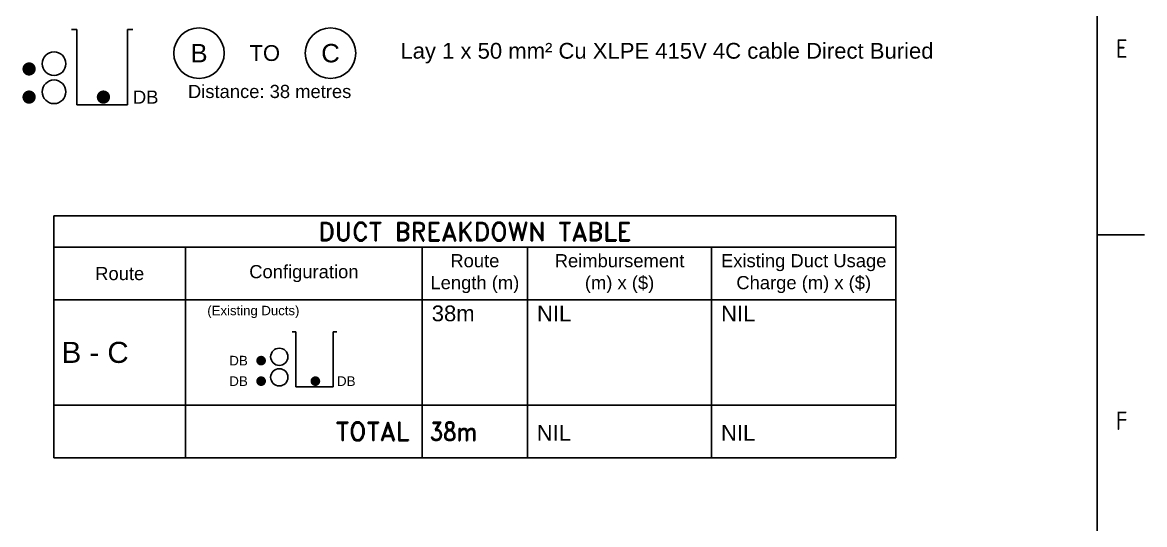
# Paper-space layout 'Sheet 2' of a CAD drawing. Header units: metres, sheet in millimetres. Extents: x -9 to 825, y -5 to 581.
# Drawn here: x 611.3 to 824.6, y 162 to 257.5 of the extents above; entities that cross this region are included whole.
import ezdxf
from ezdxf.enums import TextEntityAlignment as Align

# ---------------------------------------------------------------- set-up
doc = ezdxf.new("R2010")
doc.units = ezdxf.units.M
doc.layers.get('0').update_dxf_attribs({"color": 6})
doc.layers.add('Notes', color=7, linetype='Continuous')
doc.styles.add('ARIAL', font='arial.ttf', dxfattribs={"height": 2})
doc.styles.add('Elec', font='romand__.ttf')
doc.styles.add('iecISOCP', font='isocp.shx')
doc.styles.get("Standard").update_dxf_attribs({"font": 'arial.ttf'})

# ---------------------------------------------------------------- blocks, each defined once
blk = doc.blocks.new('A1_FRAME_TITLE')
at = {"layer": 'Notes', "color": 3, "linetype": 'Continuous'}
blk.add_line((824.37, 5.97), (824.37, 574.39), dxfattribs=at)
at = {"layer": 'Notes', "linetype": 'Continuous'}
blk.add_line((824.35, 219.43), (833.35, 219.43), dxfattribs=at)
blk.add_attdef('DRAFT_NUM', (29.9, 23.29), '', height=2.5, rotation=90)
at = {"layer": 'Notes', "color": 7, "style": 'iecISOCP'}
for s, p in [('E', (827.87, 253.06)), ('F', (827.87, 182.31))]:
    blk.add_text(s, height=3.5, dxfattribs=at).set_placement(p)
at = {"layer": 'Notes', "color": 7, "style": 'iecISOCP', "flags": 8}
blk.add_attdef('VERSION_NO', text='', height=2.5, rotation=90, dxfattribs=at).set_placement((302.04, 43.81), align=Align.MIDDLE_CENTER)
at = {"layer": 'Notes', "color": 7, "style": 'iecISOCP'}
for tag, p in [('CAP_NO', (513.19, 43.46)), ('IE_NUM', (513.05, 37.81)), ('REF_No_1', (335.24, 32.31)), ('REF_1', (362.52, 32.31)), ('GEN_WO', (441.71, 31.76)), ('HV_SWITCH', (513.46, 32.16)), ('REF_No_2', (335.24, 26.31)), ('REF_2', (362.52, 26.31)), ('OH_WO', (441.71, 25.81)), ('UBD_REF', (513.05, 25.83)), ('REF_No_3', (335.24, 20.31)), ('REF_3', (362.52, 20.31)), ('UG_WO', (441.71, 20.05)), ('GIS_MAP_No', (513.05, 20.04)), ('REF_No_4', (335.24, 14.31)), ('REF_4', (362.52, 14.31)), ('SUB_WO', (441.71, 13.81)), ('HV_OP_DIAG', (513.33, 14.2)), ('LGA', (512.95, 7.78))]:
    blk.add_attdef(tag, p, '', height=2.5, dxfattribs=at)
at = {"layer": 'Notes', "style": 'iecISOCP'}
for tag, p in [('T1', (684.37, 39.47)), ('T2', (684.37, 34.35)), ('T3', (684.37, 28.92)), ('T4', (684.37, 23.66)), ('T5', (684.37, 18.23)), ('T6', (684.37, 12.97))]:
    blk.add_attdef(tag, text='', height=3.5, dxfattribs=at).set_placement(p, align=Align.CENTER)
at = {"layer": 'Notes', "color": 7, "style": 'iecISOCP'}
for tag, p in [('scale', (567.76, 33.27)), ('DRAWN', (567.76, 24.93)), ('DATE', (567.76, 16.88)), ('CHD', (567.76, 8.37)), ('DESIGN', (605.62, 9.15))]:
    blk.add_attdef(tag, text='', height=2.5, dxfattribs=at).set_placement(p, align=Align.CENTER)
at = {"layer": 'Notes', "color": 4, "style": 'iecISOCP'}
blk.add_attdef('NUM', text='', height=7, dxfattribs=at).set_placement((792.37, 20.12), align=Align.MIDDLE_CENTER)
at = {"layer": 'Notes', "color": 1, "style": 'iecISOCP'}
blk.add_attdef('REV', text='', height=5, dxfattribs=at).set_placement((820.05, 17.1), align=Align.CENTER)
at = {"layer": 'Notes', "color": 7, "style": 'iecISOCP'}
for tag, p in [('NS', (790.71, 8.12)), ('SHTS', (805.41, 8.12))]:
    blk.add_attdef(tag, text='', height=2.5, dxfattribs=at).set_placement(p, align=Align.MIDDLE)
at = {"layer": 'Notes', "style": 'iecISOCP'}
blk.add_attdef('ExportID', (9.08, 2.39), '', height=2.5, dxfattribs=at)
at = {"layer": 'Notes', "style": 'iecISOCP', "flags": 1}
for tag, p in [('ProjectType', (14.17, -26.8)), ('ProjectNumber', (23.56, -26.82)), ('DrawingNumber', (35.51, -26.8)), ('ProjectDescription', (47.56, -26.83)), ('ExportDate', (60.28, -26.79)), ('ExportUserName', (69.15, -26.8)), ('DesignerCompanyName', (81.48, -26.79)), ('ExportAreaOfInterest', (97.1, -26.81)), ('GIS_SUCCESS', (112, -26.78)), ('CAD_SUCCESS', (121.79, -26.78)), ('DEPOTCODE', (132.11, -26.88)), ('ExportCategories', (140.08, -26.8)), ('Comments', (154.38, -26.88))]:
    blk.add_attdef(tag, p, '', height=1, dxfattribs=at)

psp = doc.layouts.new('Sheet 2')

# ---------------------------------------------------------------- linework, layer by layer
at = {"layer": 'Notes'}
for p, q in [((620.67, 256.12), (621.67, 256.12)), ((621.67, 256.12), (621.67, 241.79)), ((631.34, 241.79), (631.34, 256.12)), ((631.34, 256.12), (632.34, 256.12)), ((621.67, 241.79), (631.34, 241.79)), ((777.33, 220.72), (617.33, 220.72)), ((617.33, 220.72), (617.33, 174.72)), ((777.33, 220.72), (777.33, 174.72)), ((777.33, 214.72), (617.33, 214.72)), ((642.33, 214.72), (642.33, 174.72)), ((687.33, 214.72), (687.33, 174.72)), ((687.33, 214.72), (687.33, 174.72)), ((707.33, 214.72), (707.33, 174.72)), ((707.33, 214.72), (707.33, 174.72)), ((742.33, 214.72), (742.33, 174.72)), ((742.33, 214.72), (742.33, 174.72)), ((617.33, 204.72), (777.33, 204.72)), ((662.59, 198.65), (663.32, 198.65)), ((663.32, 198.65), (663.32, 188.19)), ((670.38, 188.19), (670.38, 198.65)), ((670.38, 198.65), (671.11, 198.65)), ((663.32, 188.19), (670.38, 188.19)), ((617.33, 184.72), (777.33, 184.72)), ((617.33, 174.72), (777.33, 174.72))]:
    psp.add_line(p, q, dxfattribs=at)
at = {"layer": 'Notes', "flags": 128}
for points, const_width in [([(613.23, 248.63, -1), (611.98, 248.63, -1)], 1.27), ([(613.23, 243.28, -1), (611.98, 243.28, -1)], 1.27), ([(626.11, 243.28, 1), (627.36, 243.28, 1)], 1.27), ([(657.16, 193.18, -1), (656.25, 193.18, -1)], 0.927), ([(657.16, 189.28, -1), (656.25, 189.28, -1)], 0.927), ([(666.56, 189.28, 1), (667.47, 189.28, 1)], 0.927)]:
    psp.add_lwpolyline(points, format="xyb", close=True, dxfattribs=dict(at, const_width=const_width))
at = {"layer": 'Notes'}
for centre, radius in [((617.35, 249.63), 2.25), ((617.35, 244.28), 2.25), ((660.16, 193.91), 1.64), ((660.16, 190.01), 1.64)]:
    psp.add_circle(centre, radius, dxfattribs=at)
for centre in [(644.9, 251.63), (669.9, 251.63)]:
    psp.add_ellipse(centre, major_axis=(-4.8, 0), ratio=1, start_param=3.141593, end_param=9.424778, dxfattribs=at)

# ---------------------------------------------------------------- block references
psp.add_blockref('A1_FRAME_TITLE', (-8.74, -2.32), dxfattribs=at)

# ---------------------------------------------------------------- texts
at = {"layer": 'Notes', "style": 'ARIAL'}
for s, p in [('B', (644.9, 251.63)), ('C', (669.9, 251.63))]:
    psp.add_text(s, height=3.5, dxfattribs=at).set_placement(p, align=Align.MIDDLE_CENTER)
at = {"layer": 'Notes', "lineweight": -3, "style": 'Elec'}
psp.add_text('DUCT BREAKDOWN TABLE', height=3.5, dxfattribs=at).set_placement((697.33, 217.72), align=Align.MIDDLE_CENTER)
at = {"layer": 'Notes', "lineweight": -3}
psp.add_text('(Existing Ducts)', height=1.79, dxfattribs=at).set_placement((655.23, 203.6), align=Align.TOP_CENTER)
at = {"layer": 'Notes', "lineweight": -3, "style": 'Elec'}
psp.add_text('TOTAL', height=3.5, dxfattribs=at).set_placement((684.83, 179.72), align=Align.MIDDLE_RIGHT)
at = {"layer": 'Notes', "lineweight": -3, "style": 'Elec', "width": 0.85}
psp.add_text('38m', height=3.5, dxfattribs=at).set_placement((688.74, 179.72), align=Align.MIDDLE_LEFT)
at = {"layer": 'Notes', "char_height": 3, "style": 'ARIAL'}
for s, insert, width, attachment_point in [('TO', (657.4, 251.63), 5, 5), ('Lay 1 x 50 mm² Cu XLPE 415V 4C cable Direct Buried', (683.18, 251.63), 120, 4)]:
    psp.add_mtext(s, dxfattribs=dict(at, insert=insert, width=width, attachment_point=attachment_point))
at = {"layer": 'Notes'}
for s, insert, char_height, width, attachment_point in [('Distance: 38 metres', (642.8, 245.6), 2.5, 40, 1), ('DB', (632.34, 243.28), 2.5, 5, 4), ('DB', (654.18, 193.18), 1.825, 3.65, 6), ('DB', (654.18, 189.28), 1.825, 3.65, 6), ('DB', (671.11, 189.28), 1.825, 3.65, 4)]:
    psp.add_mtext(s, dxfattribs=dict(at, insert=insert, char_height=char_height, width=width, attachment_point=attachment_point))
at = {"layer": 'Notes', "lineweight": -3}
for s, insert, char_height, width, attachment_point in [('{\\C7;Route^JLength (m)}', (697.33, 209.72), 2.5, 20, 5), ('{\\C7;Reimbursement\\P(m) x ($)}', (724.83, 209.72), 2.5, 35, 5), ('{\\C7;Existing Duct Usage^JCharge (m) x ($)}', (759.83, 209.72), 2.5, 35, 5), ('{\\C7;Configuration}', (664.83, 209.72), 2.5, 31.8297, 5), ('{\\C7;Route}', (629.83, 209.72), 2.5, 20.1296, 5), ('{\\C7;38m}', (689.13, 202.14), 3, 17.5, 4), ('{\\C7;NIL}', (709.13, 202.14), 3, 17.5, 4), ('{\\C7;NIL}', (744.13, 202.14), 3, 17.5, 4), ('{\\C7;B - C}', (618.8, 194.72), 4, 22.5, 4), ('{\\C7;NIL}', (709.08, 179.46), 3, 17.5, 4), ('{\\C7;NIL}', (744.1, 179.46), 3, 17.5, 4)]:
    psp.add_mtext(s, dxfattribs=dict(at, insert=insert, char_height=char_height, width=width, attachment_point=attachment_point))

doc.saveas('drawing.dxf')
